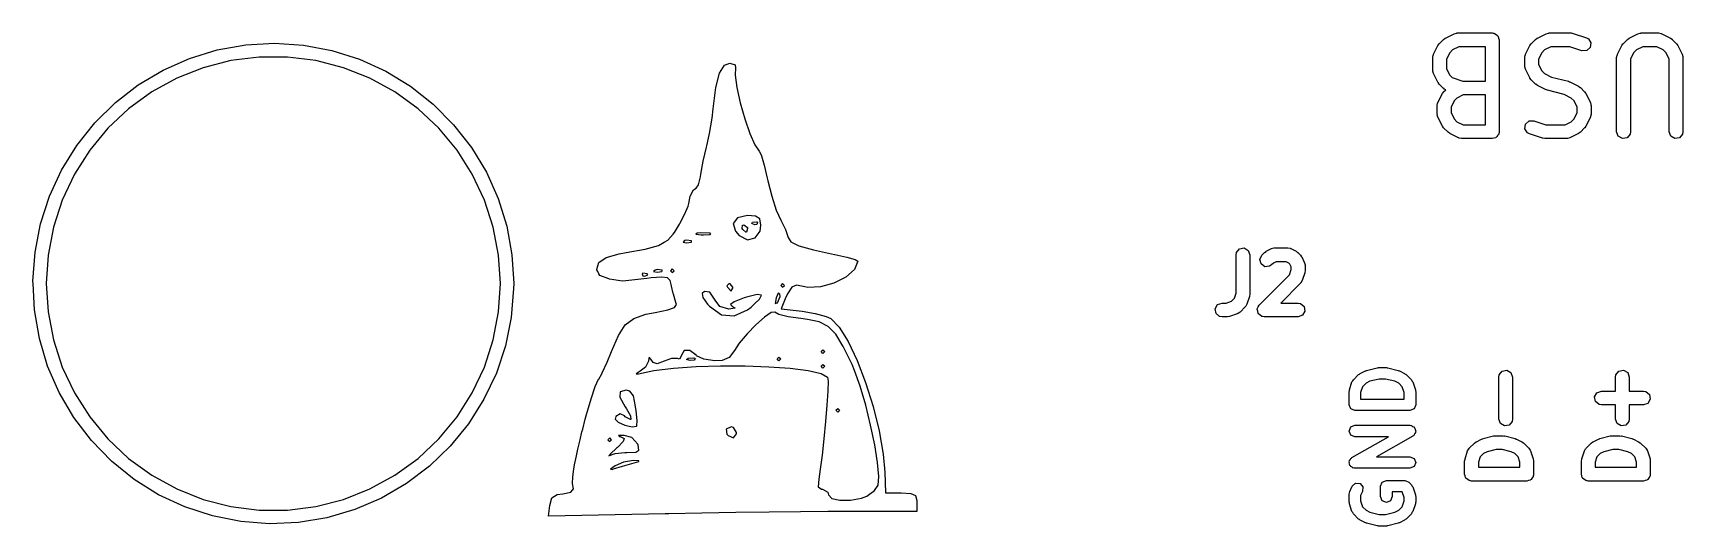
# Model space of a CAD drawing. Extents: x 83.3 to 116.7, y -116.6 to -83.3.
# Drawn here: x 83.39 to 101.34, y -88.64 to -83.27 of the extents above; entities that cross this region are included whole.
import ezdxf

# ---------------------------------------------------------------- set-up
doc = ezdxf.new("R2010")
doc.units = 0
doc.layers.add('BLACK', color=7, linetype='CONTINUOUS')

msp = doc.modelspace()

# ---------------------------------------------------------------- linework, layer by layer
at = {"layer": 'BLACK', "linetype": 'CONTINUOUS'}
for p, q in [((98.7522, -83.3282), (98.8474, -83.2805)), ((98.8474, -83.2805), (98.8724, -83.2731)), ((98.8724, -83.2731), (98.8767, -83.2742)), ((98.8767, -83.2742), (98.881, -83.2726)), ((98.881, -83.2726), (99.2619, -83.2726)), ((99.2619, -83.2726), (99.2716, -83.2743)), ((99.2716, -83.2743), (99.2749, -83.2738)), ((99.2749, -83.2738), (99.2778, -83.2754)), ((99.2778, -83.2754), (99.2876, -83.2771)), ((99.2876, -83.2771), (99.3025, -83.2897)), ((99.3025, -83.2897), (99.3194, -83.2994)), ((99.7522, -83.3282), (99.8474, -83.2805)), ((99.8474, -83.2805), (99.8724, -83.2731)), ((99.8724, -83.2731), (99.8767, -83.2742)), ((99.8767, -83.2742), (99.881, -83.2726)), ((99.881, -83.2726), (100.119, -83.2726)), ((100.119, -83.2726), (100.141, -83.2765)), ((100.141, -83.2765), (100.143, -83.2765)), ((100.143, -83.2765), (100.286, -83.3241)), ((100.752, -83.3282), (100.847, -83.2805)), ((100.847, -83.2805), (100.872, -83.2731)), ((100.872, -83.2731), (100.877, -83.2742)), ((100.877, -83.2742), (100.881, -83.2726)), ((100.881, -83.2726), (101.071, -83.2726)), ((101.071, -83.2726), (101.097, -83.2771)), ((101.097, -83.2771), (101.101, -83.28)), ((101.101, -83.28), (101.105, -83.2805)), ((101.105, -83.2805), (101.2, -83.3282)), ((85.0885, -83.549), (85.3895, -83.4573)), ((85.3895, -83.4573), (85.6994, -83.4023)), ((85.6994, -83.4023), (86.0137, -83.385)), ((86.0137, -83.385), (86.3277, -83.4056)), ((86.3277, -83.4056), (86.6371, -83.4638)), ((86.6371, -83.4638), (86.9371, -83.5587)), ((98.6234, -83.5046), (98.671, -83.4093)), ((98.671, -83.4093), (98.6844, -83.3913)), ((98.6844, -83.3913), (98.6851, -83.3898)), ((98.6851, -83.3898), (98.7327, -83.3422)), ((98.7327, -83.3422), (98.751, -83.3293)), ((98.751, -83.3293), (98.7522, -83.3282)), ((98.8301, -83.4569), (98.7997, -83.4873)), ((98.8987, -83.4226), (98.8301, -83.4569)), ((99.1869, -83.4226), (98.8987, -83.4226)), ((99.1869, -83.7964), (99.1869, -83.4226)), ((99.3194, -83.2994), (99.3217, -83.3058)), ((99.3217, -83.3058), (99.3269, -83.3101)), ((99.3269, -83.3101), (99.3302, -83.3293)), ((99.3302, -83.3293), (99.3369, -83.3476)), ((99.3369, -83.3476), (99.3369, -84.3476)), ((99.6234, -83.5046), (99.671, -83.4093)), ((99.671, -83.4093), (99.6844, -83.3913)), ((99.6844, -83.3913), (99.6851, -83.3898)), ((99.6851, -83.3898), (99.7327, -83.3422)), ((99.7327, -83.3422), (99.751, -83.3293)), ((99.751, -83.3293), (99.7522, -83.3282)), ((99.8301, -83.4569), (99.7997, -83.4873)), ((99.8987, -83.4226), (99.8301, -83.4569)), ((100.107, -83.4226), (99.8987, -83.4226)), ((100.238, -83.4664), (100.107, -83.4226)), ((100.289, -83.465), (100.238, -83.4664)), ((100.286, -83.3241), (100.309, -83.3365)), ((100.328, -83.4309), (100.289, -83.465)), ((100.309, -83.3365), (100.335, -83.3802)), ((100.335, -83.3802), (100.328, -83.4309)), ((100.623, -83.5046), (100.671, -83.4093)), ((100.671, -83.4093), (100.684, -83.3913)), ((100.684, -83.3913), (100.685, -83.3898)), ((100.685, -83.3898), (100.733, -83.3422)), ((100.733, -83.3422), (100.751, -83.3293)), ((100.751, -83.3293), (100.752, -83.3282)), ((100.83, -83.4569), (100.8, -83.4873)), ((100.899, -83.4226), (100.83, -83.4569)), ((101.054, -83.4226), (100.899, -83.4226)), ((101.122, -83.4569), (101.054, -83.4226)), ((101.153, -83.4873), (101.122, -83.4569)), ((101.2, -83.3282), (101.218, -83.3415)), ((101.218, -83.3415), (101.22, -83.3422)), ((101.22, -83.3422), (101.267, -83.3898)), ((101.267, -83.3898), (101.28, -83.4082)), ((101.28, -83.4082), (101.281, -83.4093)), ((101.281, -83.4093), (101.329, -83.5046)), ((84.8006, -83.6763), (85.0885, -83.549)), ((85.2368, -83.651), (84.9484, -83.7652)), ((85.5372, -83.5739), (85.2368, -83.651)), ((85.8449, -83.535), (85.5372, -83.5739)), ((86.1551, -83.535), (85.8449, -83.535)), ((86.4628, -83.5739), (86.1551, -83.535)), ((86.7632, -83.651), (86.4628, -83.5739)), ((87.0516, -83.7652), (86.7632, -83.651)), ((86.9371, -83.5587), (87.2236, -83.689)), ((90.8536, -83.7102), (90.9085, -83.6227)), ((90.9085, -83.6227), (90.9674, -83.6)), ((90.9674, -83.6), (91.0264, -83.6193)), ((91.0291, -83.6506), (91.0242, -83.7332)), ((91.0264, -83.6193), (91.0291, -83.6506)), ((98.6155, -83.5381), (98.62, -83.5124)), ((98.6155, -83.681), (98.6155, -83.5381)), ((98.62, -83.5124), (98.6229, -83.509)), ((98.6229, -83.509), (98.6234, -83.5046)), ((98.7997, -83.4873), (98.7655, -83.5558)), ((98.7655, -83.5558), (98.7655, -83.6632)), ((99.6155, -83.5381), (99.62, -83.5124)), ((99.6155, -83.6333), (99.6155, -83.5381)), ((99.617, -83.6375), (99.6155, -83.6333)), ((99.616, -83.6419), (99.617, -83.6375)), ((99.6234, -83.6669), (99.616, -83.6419)), ((99.62, -83.5124), (99.6229, -83.509)), ((99.6229, -83.509), (99.6234, -83.5046)), ((99.7997, -83.4873), (99.7655, -83.5558)), ((99.7655, -83.5558), (99.7655, -83.6156)), ((99.7655, -83.6156), (99.7997, -83.6841)), ((100.615, -83.5381), (100.62, -83.5124)), ((100.615, -84.3476), (100.615, -83.5381)), ((100.62, -83.5124), (100.623, -83.509)), ((100.623, -83.509), (100.623, -83.5046)), ((100.8, -83.4873), (100.765, -83.5558)), ((100.765, -83.5558), (100.765, -84.3476)), ((101.187, -83.5558), (101.153, -83.4873)), ((101.187, -84.3476), (101.187, -83.5558)), ((101.329, -83.5046), (101.336, -83.5295)), ((101.336, -83.5295), (101.335, -83.5339)), ((101.335, -83.5339), (101.337, -83.5381)), ((101.337, -83.5381), (101.337, -84.3476)), ((84.5302, -83.8372), (84.8006, -83.6763)), ((84.9484, -83.7652), (84.6766, -83.9146)), ((87.3234, -83.9146), (87.0516, -83.7652)), ((87.2236, -83.689), (87.4924, -83.8527)), ((90.8125, -83.8678), (90.8536, -83.7102)), ((91.0242, -83.7332), (91.0434, -83.8677)), ((98.617, -83.6852), (98.6155, -83.681)), ((98.616, -83.6895), (98.617, -83.6852)), ((98.6234, -83.7145), (98.616, -83.6895)), ((98.671, -83.8097), (98.6234, -83.7145)), ((98.6722, -83.8109), (98.671, -83.8097)), ((98.6851, -83.8292), (98.6722, -83.8109)), ((98.7327, -83.8768), (98.6851, -83.8292)), ((98.7655, -83.6632), (98.7997, -83.7318)), ((98.7997, -83.7318), (98.8262, -83.7583)), ((98.8262, -83.7583), (98.9407, -83.7964)), ((98.9407, -83.7964), (99.1869, -83.7964)), ((99.671, -83.7621), (99.6234, -83.6669)), ((99.6722, -83.7632), (99.671, -83.7621)), ((99.6851, -83.7816), (99.6722, -83.7632)), ((99.7327, -83.8292), (99.6851, -83.7816)), ((99.7342, -83.8299), (99.7327, -83.8292)), ((99.7522, -83.8433), (99.7342, -83.8299)), ((99.7997, -83.6841), (99.8301, -83.7146)), ((99.8301, -83.7146), (99.9071, -83.753)), ((99.9071, -83.753), (100.09, -83.7987)), ((100.09, -83.7987), (100.101, -83.8039)), ((100.101, -83.8039), (100.105, -83.8043)), ((100.105, -83.8043), (100.2, -83.852)), ((84.281, -84.0294), (84.5302, -83.8372)), ((84.6766, -83.9146), (84.4256, -84.0969)), ((87.5744, -84.0969), (87.3234, -83.9146)), ((87.4924, -83.8527), (87.7396, -84.0475)), ((90.7836, -84.1), (90.8125, -83.8678)), ((91.0434, -83.8677), (91.0805, -84.0322)), ((98.671, -84.0284), (98.7186, -83.9331)), ((98.7186, -83.9331), (98.732, -83.9151)), ((98.732, -83.9151), (98.7327, -83.9136)), ((98.7367, -83.8787), (98.7327, -83.8768)), ((98.7327, -83.9136), (98.7551, -83.8912)), ((98.7391, -83.8826), (98.7367, -83.8787)), ((98.7551, -83.8912), (98.7391, -83.8826)), ((98.8474, -84.0111), (98.8131, -84.0796)), ((98.8778, -83.9807), (98.8474, -84.0111)), ((98.9463, -83.9464), (98.8778, -83.9807)), ((99.1869, -83.9464), (98.9463, -83.9464)), ((99.1869, -84.2726), (99.1869, -83.9464)), ((99.8474, -83.8909), (99.7522, -83.8433)), ((99.8509, -83.8913), (99.8474, -83.8909)), ((99.8628, -83.8966), (99.8509, -83.8913)), ((100.045, -83.9422), (99.8628, -83.8966)), ((100.122, -83.9807), (100.045, -83.9422)), ((100.153, -84.0111), (100.122, -83.9807)), ((100.187, -84.0796), (100.153, -84.0111)), ((100.2, -83.852), (100.218, -83.8653)), ((100.218, -83.8653), (100.22, -83.866)), ((100.22, -83.866), (100.267, -83.9136)), ((100.267, -83.9136), (100.28, -83.932)), ((100.28, -83.932), (100.281, -83.9331)), ((100.281, -83.9331), (100.329, -84.0284)), ((84.0567, -84.2502), (84.281, -84.0294)), ((84.4256, -84.0969), (84.1995, -84.3093)), ((87.8005, -84.3093), (87.5744, -84.0969)), ((87.7396, -84.0475), (87.9615, -84.2707)), ((90.7726, -84.201), (90.7836, -84.1)), ((91.0805, -84.0322), (91.1294, -84.2054)), ((98.6631, -84.0619), (98.6676, -84.0363)), ((98.6631, -84.1571), (98.6631, -84.0619)), ((98.6646, -84.1614), (98.6631, -84.1571)), ((98.6636, -84.1657), (98.6646, -84.1614)), ((98.671, -84.1907), (98.6636, -84.1657)), ((98.6676, -84.0363), (98.6705, -84.0328)), ((98.6705, -84.0328), (98.671, -84.0284)), ((98.7186, -84.2859), (98.671, -84.1907)), ((98.8131, -84.0796), (98.8131, -84.1394)), ((98.8131, -84.1394), (98.8474, -84.208)), ((100.153, -84.208), (100.187, -84.1394)), ((100.187, -84.1394), (100.187, -84.0796)), ((100.329, -84.1907), (100.281, -84.2859)), ((100.329, -84.0284), (100.336, -84.0533)), ((100.332, -84.1828), (100.329, -84.1862)), ((100.329, -84.1862), (100.329, -84.1907)), ((100.337, -84.1571), (100.332, -84.1828)), ((100.336, -84.0533), (100.335, -84.0577)), ((100.335, -84.0577), (100.337, -84.0619)), ((100.337, -84.0619), (100.337, -84.1571)), ((83.8605, -84.4964), (84.0567, -84.2502)), ((84.1995, -84.3093), (84.0018, -84.5482)), ((87.9982, -84.5482), (87.8005, -84.3093)), ((87.9615, -84.2707), (88.1551, -84.5188)), ((90.7173, -84.5), (90.7467, -84.3673)), ((90.7467, -84.3673), (90.7726, -84.201)), ((91.1294, -84.2054), (91.184, -84.3655)), ((91.184, -84.3655), (91.2381, -84.4909)), ((98.7198, -84.287), (98.7186, -84.2859)), ((98.7327, -84.3054), (98.7198, -84.287)), ((98.7803, -84.353), (98.7327, -84.3054)), ((98.7818, -84.3537), (98.7803, -84.353)), ((98.7998, -84.3671), (98.7818, -84.3537)), ((98.895, -84.4147), (98.7998, -84.3671)), ((98.8474, -84.208), (98.8778, -84.2384)), ((98.8778, -84.2384), (98.9463, -84.2726)), ((98.9463, -84.2726), (99.1869, -84.2726)), ((99.3324, -84.3733), (99.3199, -84.3882)), ((99.3341, -84.3635), (99.3324, -84.3733)), ((99.3358, -84.3606), (99.3341, -84.3635)), ((99.3369, -84.3476), (99.3352, -84.3574)), ((99.3352, -84.3574), (99.3358, -84.3606)), ((99.617, -84.315), (99.6245, -84.2643)), ((99.6439, -84.3587), (99.617, -84.315)), ((99.6245, -84.2643), (99.6629, -84.2302)), ((99.6668, -84.3712), (99.6439, -84.3587)), ((99.6629, -84.2302), (99.7142, -84.2288)), ((99.8096, -84.4188), (99.6668, -84.3712)), ((99.7142, -84.2288), (99.8455, -84.2726)), ((99.8455, -84.2726), (100.054, -84.2726)), ((100.054, -84.2726), (100.122, -84.2384)), ((100.2, -84.3671), (100.105, -84.4147)), ((100.122, -84.2384), (100.153, -84.208)), ((100.201, -84.3659), (100.2, -84.3671)), ((100.22, -84.353), (100.201, -84.3659)), ((100.267, -84.3054), (100.22, -84.353)), ((100.268, -84.3039), (100.267, -84.3054)), ((100.281, -84.2859), (100.268, -84.3039)), ((100.633, -84.3958), (100.615, -84.3476)), ((100.761, -84.3733), (100.728, -84.4126)), ((100.765, -84.3476), (100.761, -84.3733)), ((101.204, -84.3958), (101.187, -84.3476)), ((101.332, -84.3733), (101.299, -84.4126)), ((101.337, -84.3476), (101.332, -84.3733)), ((83.6954, -84.7643), (83.8605, -84.4964)), ((84.0018, -84.5482), (83.8356, -84.8101)), ((88.1644, -84.8101), (87.9982, -84.5482)), ((88.1551, -84.5188), (88.3174, -84.7885)), ((90.6773, -84.6666), (90.7131, -84.5154)), ((90.7131, -84.5154), (90.7173, -84.5)), ((91.2381, -84.4909), (91.2857, -84.5601)), ((98.8995, -84.4152), (98.895, -84.4147)), ((98.9029, -84.4181), (98.8995, -84.4152)), ((98.9286, -84.4226), (98.9029, -84.4181)), ((99.2619, -84.4226), (98.9286, -84.4226)), ((99.2802, -84.416), (99.2619, -84.4226)), ((99.2994, -84.4126), (99.2802, -84.416)), ((99.3038, -84.4074), (99.2994, -84.4126)), ((99.3101, -84.4051), (99.3038, -84.4074)), ((99.3199, -84.3882), (99.3101, -84.4051)), ((99.8113, -84.4187), (99.8096, -84.4188)), ((99.8333, -84.4226), (99.8113, -84.4187)), ((100.071, -84.4226), (99.8333, -84.4226)), ((100.076, -84.4211), (100.071, -84.4226)), ((100.08, -84.4221), (100.076, -84.4211)), ((100.105, -84.4147), (100.08, -84.4221)), ((100.677, -84.4215), (100.633, -84.3958)), ((100.728, -84.4126), (100.677, -84.4215)), ((101.249, -84.4215), (101.204, -84.3958)), ((101.299, -84.4126), (101.249, -84.4215)), ((90.6517, -84.81), (90.6773, -84.6666)), ((91.2857, -84.5601), (91.2877, -84.5616)), ((91.2877, -84.5616), (91.3097, -84.6086)), ((91.3097, -84.6086), (91.3407, -84.7132)), ((91.3407, -84.7132), (91.3745, -84.8544)), ((83.5636, -85.0501), (83.6954, -84.7643)), ((83.8356, -84.8101), (83.7036, -85.0908)), ((88.2964, -85.0908), (88.1644, -84.8101)), ((88.3174, -84.7885), (88.4462, -85.0757)), ((90.6245, -84.9247), (90.6475, -84.8372)), ((90.6475, -84.8372), (90.6517, -84.81)), ((91.3745, -84.8544), (91.3801, -84.8806)), ((91.3801, -84.8806), (91.422, -85.0471)), ((83.4672, -85.3497), (83.5636, -85.0501)), ((83.7036, -85.0908), (83.6077, -85.3858)), ((88.3923, -85.3858), (88.2964, -85.0908)), ((88.4462, -85.0757), (88.5395, -85.3762)), ((90.5208, -85.1302), (90.5362, -85.0496)), ((90.5362, -85.0496), (90.5702, -84.981)), ((90.5702, -84.981), (90.5985, -84.96)), ((90.5985, -84.96), (90.6245, -84.9247)), ((91.422, -85.0471), (91.4722, -85.2009)), ((90.4237, -85.3452), (90.4756, -85.2413)), ((90.4756, -85.2413), (90.5125, -85.1578)), ((90.5125, -85.1578), (90.5208, -85.1302)), ((91.1605, -85.26), (91.049, -85.2836)), ((91.2443, -85.265), (91.1605, -85.26)), ((91.2913, -85.2943), (91.2443, -85.265)), ((91.4722, -85.2009), (91.5202, -85.3093)), ((83.4074, -85.6587), (83.4672, -85.3497)), ((83.6077, -85.3858), (83.5496, -85.6904)), ((88.4504, -85.6904), (88.3923, -85.3858)), ((88.5395, -85.3762), (88.5961, -85.6858)), ((90.3484, -85.464), (90.3659, -85.4447)), ((90.3659, -85.4447), (90.4193, -85.3541)), ((90.4193, -85.3541), (90.4237, -85.3452)), ((90.6486, -85.4462), (90.61, -85.4524)), ((90.75, -85.4524), (90.6486, -85.4462)), ((91.049, -85.2836), (91.0024, -85.3452)), ((91.0024, -85.3452), (91.0269, -85.4308)), ((91.0269, -85.4308), (91.0664, -85.4773)), ((91.1, -85.4), (91.1032, -85.3631)), ((91.1082, -85.412), (91.1, -85.4)), ((91.1032, -85.3631), (91.1176, -85.36)), ((91.1424, -85.44), (91.1082, -85.412)), ((91.1176, -85.36), (91.1584, -85.389)), ((91.1464, -85.439), (91.1424, -85.44)), ((91.16, -85.4), (91.1464, -85.439)), ((91.1584, -85.389), (91.16, -85.4)), ((91.2071, -85.3454), (91.2133, -85.3333)), ((91.24, -85.36), (91.2071, -85.3454)), ((91.2133, -85.3333), (91.2608, -85.3285)), ((91.2612, -85.3571), (91.24, -85.36)), ((91.2431, -85.504), (91.2966, -85.4283)), ((91.2608, -85.3285), (91.2667, -85.3333)), ((91.2667, -85.3333), (91.2612, -85.3571)), ((91.304, -85.3663), (91.2913, -85.2943)), ((91.2966, -85.4283), (91.304, -85.3663)), ((91.5202, -85.3093), (91.5213, -85.3112)), ((91.5213, -85.3112), (91.5727, -85.4117)), ((91.5727, -85.4117), (91.5991, -85.4893)), ((89.84, -85.6637), (90.0462, -85.6273)), ((90.0462, -85.6273), (90.1905, -85.5851)), ((90.1905, -85.5851), (90.2509, -85.5504)), ((90.2509, -85.5504), (90.2911, -85.5274)), ((90.2911, -85.5274), (90.3484, -85.464)), ((90.4725, -85.5327), (90.4573, -85.5504)), ((90.4573, -85.5504), (90.4967, -85.5568)), ((90.4956, -85.5263), (90.4725, -85.5327)), ((90.5492, -85.5358), (90.4956, -85.5263)), ((90.4967, -85.5568), (90.5485, -85.5495)), ((90.5485, -85.5495), (90.5492, -85.5358)), ((90.61, -85.4524), (90.5975, -85.464)), ((90.5975, -85.464), (90.6529, -85.4703)), ((90.6529, -85.4703), (90.68, -85.4707)), ((90.68, -85.4707), (90.7528, -85.4665)), ((90.7613, -85.4562), (90.75, -85.4524)), ((90.7528, -85.4665), (90.7613, -85.4562)), ((91.0664, -85.4773), (91.1583, -85.5241)), ((91.1583, -85.5241), (91.2431, -85.504)), ((91.5991, -85.4893), (91.6, -85.4992)), ((91.6, -85.4992), (91.6285, -85.5442)), ((91.6285, -85.5442), (91.7181, -85.5883)), ((91.7181, -85.5883), (91.8751, -85.6335)), ((96.4796, -85.6612), (96.5126, -85.6219)), ((96.5126, -85.6219), (96.5631, -85.613)), ((96.5631, -85.613), (96.6075, -85.6387)), ((96.8022, -85.6484), (96.8594, -85.6198)), ((96.8594, -85.6198), (96.8843, -85.6124)), ((96.8843, -85.6124), (96.8887, -85.6134)), ((96.8887, -85.6134), (96.8929, -85.6119)), ((96.8929, -85.6119), (97.0358, -85.6119)), ((97.0358, -85.6119), (97.0614, -85.6164)), ((97.0614, -85.6164), (97.0649, -85.6193)), ((97.0649, -85.6193), (97.0693, -85.6198)), ((97.0693, -85.6198), (97.1265, -85.6484)), ((83.3851, -85.9726), (83.4074, -85.6587)), ((83.5496, -85.6904), (83.5301, -86)), ((88.4699, -86), (88.4504, -85.6904)), ((88.5961, -85.6858), (88.615, -86)), ((89.52, -85.8424), (89.5431, -85.7694)), ((89.5431, -85.7694), (89.6198, -85.7164)), ((89.6198, -85.7164), (89.7608, -85.6772)), ((89.7608, -85.6772), (89.84, -85.6637)), ((91.8751, -85.6335), (92.1056, -85.6822)), ((92.1056, -85.6822), (92.11, -85.6831)), ((92.11, -85.6831), (92.2388, -85.7112)), ((92.2388, -85.7112), (92.329, -85.738)), ((92.36, -85.7563), (92.3237, -85.8453)), ((92.329, -85.738), (92.36, -85.7563)), ((96.4751, -85.6869), (96.4796, -85.6612)), ((96.4751, -86.1033), (96.4751, -85.6869)), ((96.6075, -85.6387), (96.6251, -85.6869)), ((96.6251, -85.6869), (96.6251, -86.1155)), ((96.7325, -85.7375), (96.7542, -85.691)), ((96.7458, -85.7871), (96.7325, -85.7375)), ((96.7878, -85.8165), (96.7458, -85.7871)), ((96.7542, -85.691), (96.7827, -85.6624)), ((96.7827, -85.6624), (96.8011, -85.6496)), ((96.8011, -85.6496), (96.8022, -85.6484)), ((96.8602, -85.7971), (96.8389, -85.812)), ((96.8802, -85.7771), (96.8602, -85.7971)), ((96.9106, -85.7619), (96.8802, -85.7771)), ((97.0181, -85.7619), (96.9106, -85.7619)), ((97.0485, -85.7771), (97.0181, -85.7619)), ((97.0599, -85.7885), (97.0485, -85.7771)), ((97.0751, -85.8189), (97.0599, -85.7885)), ((97.1265, -85.6484), (97.1445, -85.6617)), ((97.1445, -85.6617), (97.146, -85.6624)), ((97.146, -85.6624), (97.1745, -85.691)), ((97.1745, -85.691), (97.1874, -85.7094)), ((97.1874, -85.7094), (97.1886, -85.7105)), ((97.1886, -85.7105), (97.2171, -85.7676)), ((97.2171, -85.7676), (97.2246, -85.7926)), ((97.2246, -85.7926), (97.2235, -85.797)), ((97.2235, -85.797), (97.2251, -85.8012)), ((97.2251, -85.8012), (97.2251, -85.8583)), ((83.3865, -86), (83.3851, -85.9726)), ((89.5202, -85.8503), (89.52, -85.8424)), ((89.5308, -85.8704), (89.5202, -85.8503)), ((89.5428, -85.8933), (89.5308, -85.8704)), ((89.5528, -85.9124), (89.5428, -85.8933)), ((89.65, -85.9494), (89.5528, -85.9124)), ((89.6586, -85.9513), (89.65, -85.9494)), ((89.7509, -85.9683), (89.6586, -85.9513)), ((89.8, -85.9733), (89.7509, -85.9683)), ((89.8365, -85.9688), (89.8, -85.9733)), ((89.933, -85.9579), (89.8365, -85.9688)), ((90.0647, -85.9435), (89.933, -85.9579)), ((90.0192, -85.8885), (90.0133, -85.8933)), ((90.0133, -85.8933), (90.0188, -85.9171)), ((90.0188, -85.9171), (90.04, -85.92)), ((90.0667, -85.8933), (90.0192, -85.8885)), ((90.04, -85.92), (90.0729, -85.9054)), ((90.1094, -85.9387), (90.0647, -85.9435)), ((90.0729, -85.9054), (90.0667, -85.8933)), ((90.2253, -85.9294), (90.1094, -85.9387)), ((90.1525, -85.8527), (90.1373, -85.8704)), ((90.1373, -85.8704), (90.1767, -85.8768)), ((90.1756, -85.8463), (90.1525, -85.8527)), ((90.2292, -85.8558), (90.1756, -85.8463)), ((90.1767, -85.8768), (90.2285, -85.8695)), ((90.2875, -85.9369), (90.2253, -85.9294)), ((90.2285, -85.8695), (90.229, -85.86)), ((90.229, -85.86), (90.2292, -85.8558)), ((90.3163, -85.9679), (90.2875, -85.9369)), ((90.3309, -86.0245), (90.3163, -85.9679)), ((90.34, -85.84), (90.32, -85.86)), ((90.32, -85.86), (90.34, -85.88)), ((90.36, -85.86), (90.34, -85.84)), ((90.34, -85.88), (90.36, -85.86)), ((92.2294, -85.9288), (92.0989, -85.9963)), ((92.3237, -85.8453), (92.2294, -85.9288)), ((96.7256, -86.2339), (97.0559, -85.9035)), ((96.8389, -85.812), (96.7878, -85.8165)), ((97.0559, -85.9035), (97.0751, -85.8462)), ((97.0751, -85.8462), (97.0751, -85.8189)), ((97.1926, -85.9678), (97.1802, -85.9907)), ((97.2212, -85.882), (97.1926, -85.9678)), ((97.2251, -85.8583), (97.2212, -85.8804)), ((97.2212, -85.8804), (97.2212, -85.882)), ((83.4008, -86.287), (83.3865, -86)), ((83.5301, -86), (83.5496, -86.3096)), ((88.4504, -86.3096), (88.4699, -86)), ((88.6144, -86.0548), (88.5889, -86.3685)), ((88.615, -86), (88.6144, -86.0548)), ((90.3319, -86.0286), (90.3309, -86.0245)), ((90.3504, -86.1072), (90.3319, -86.0286)), ((90.3527, -86.117), (90.3504, -86.1072)), ((90.3797, -86.2053), (90.3527, -86.117)), ((90.6914, -86.0878), (90.6661, -86.1072)), ((90.6661, -86.1072), (90.6734, -86.1501)), ((90.6734, -86.1501), (90.7251, -86.2233)), ((90.7503, -86.0947), (90.6914, -86.0878)), ((90.8073, -86.18), (90.7503, -86.0947)), ((90.9576, -86), (90.9337, -86.0245)), ((90.9337, -86.0245), (90.94, -86.04)), ((90.94, -86.04), (90.9759, -86.0782)), ((90.9692, -86.0015), (90.9576, -86)), ((90.984, -86.02), (90.9692, -86.0015)), ((90.9759, -86.0782), (90.9824, -86.08)), ((90.9824, -86.08), (90.9995, -86.0491)), ((91, -86.04), (90.984, -86.02)), ((90.9995, -86.0491), (91, -86.04)), ((91.1237, -86.1569), (91.0122, -86.1983)), ((91.1478, -86.1493), (91.1237, -86.1569)), ((91.2649, -86.1197), (91.1478, -86.1493)), ((91.3114, -86.1266), (91.2649, -86.1197)), ((91.2883, -86.1716), (91.3114, -86.1266)), ((91.4692, -86.1568), (91.4602, -86.2185)), ((91.4909, -86.1052), (91.4692, -86.1568)), ((91.4867, -86.2093), (91.5149, -86.1401)), ((91.5115, -86.1145), (91.4909, -86.1052)), ((91.5149, -86.1401), (91.5115, -86.1145)), ((91.54, -86), (91.52, -86.02)), ((91.52, -86.02), (91.54, -86.04)), ((91.5696, -86.1674), (91.5241, -86.2748)), ((91.56, -86.02), (91.54, -86)), ((91.54, -86.04), (91.56, -86.02)), ((91.5943, -86.1112), (91.5696, -86.1674)), ((91.6394, -86.0379), (91.5943, -86.1112)), ((91.6935, -86.0175), (91.6394, -86.0379)), ((91.781, -86.0345), (91.6935, -86.0175)), ((91.8165, -86.0418), (91.781, -86.0345)), ((91.954, -86.0375), (91.8165, -86.0418)), ((92.0989, -85.9963), (91.954, -86.0375)), ((96.4238, -86.1928), (96.4559, -86.1607)), ((96.4559, -86.1607), (96.4751, -86.1033)), ((96.6212, -86.1392), (96.5926, -86.2249)), ((96.6251, -86.1155), (96.6212, -86.1376)), ((96.6212, -86.1376), (96.6212, -86.1392)), ((97.1745, -85.9971), (96.9597, -86.2119)), ((97.1764, -85.993), (97.1745, -85.9971)), ((97.1802, -85.9907), (97.1764, -85.993)), ((83.4541, -86.5971), (83.4008, -86.287)), ((83.5496, -86.3096), (83.6077, -86.6142)), ((88.3923, -86.6142), (88.4504, -86.3096)), ((89.9219, -86.3793), (90.0527, -86.3351)), ((90.0527, -86.3351), (90.1541, -86.3148)), ((90.1541, -86.3148), (90.2915, -86.2869)), ((90.2915, -86.2869), (90.3636, -86.2602)), ((90.3636, -86.2602), (90.3846, -86.2277)), ((90.3846, -86.2277), (90.3797, -86.2053)), ((90.7251, -86.2233), (90.7469, -86.2472)), ((90.7469, -86.2472), (90.8773, -86.3393)), ((90.8591, -86.2506), (90.8073, -86.18)), ((90.9564, -86.2772), (90.8591, -86.2506)), ((90.8773, -86.3393), (91.0155, -86.3519)), ((90.9784, -86.2763), (90.9564, -86.2772)), ((91.0122, -86.1983), (90.9741, -86.2284)), ((90.9741, -86.2284), (90.9937, -86.2472)), ((91.0233, -86.2673), (90.9784, -86.2763)), ((90.9937, -86.2472), (91.0233, -86.2673)), ((91.0155, -86.3519), (91.1606, -86.2848)), ((91.1606, -86.2848), (91.1969, -86.2564)), ((91.1969, -86.2564), (91.2378, -86.2185)), ((91.2378, -86.2185), (91.2883, -86.1716)), ((91.4175, -86.3166), (91.344, -86.3668)), ((91.4557, -86.3131), (91.4175, -86.3166)), ((91.4991, -86.3359), (91.4557, -86.3131)), ((91.4602, -86.2185), (91.4849, -86.2111)), ((91.4849, -86.2111), (91.4867, -86.2093)), ((91.6013, -86.3611), (91.4991, -86.3359)), ((91.5241, -86.2748), (91.7521, -86.3016)), ((91.7521, -86.3016), (91.8939, -86.3257)), ((91.8939, -86.3257), (92.0138, -86.3588)), ((96.2476, -86.2739), (96.2733, -86.2294)), ((96.2565, -86.3244), (96.2476, -86.2739)), ((96.2958, -86.3574), (96.2565, -86.3244)), ((96.2733, -86.2294), (96.3215, -86.2119)), ((96.3215, -86.2119), (96.3665, -86.2119)), ((96.3665, -86.2119), (96.4238, -86.1928)), ((96.4881, -86.3295), (96.4023, -86.358)), ((96.4916, -86.3267), (96.4881, -86.3295)), ((96.496, -86.3263), (96.4916, -86.3267)), ((96.5174, -86.3114), (96.496, -86.3263)), ((96.5745, -86.2542), (96.5174, -86.3114)), ((96.5764, -86.2502), (96.5745, -86.2542)), ((96.5802, -86.2478), (96.5764, -86.2502)), ((96.5926, -86.2249), (96.5802, -86.2478)), ((96.7039, -86.2804), (96.7054, -86.2773)), ((96.7098, -86.3022), (96.7039, -86.2804)), ((96.7048, -86.2739), (96.7161, -86.2543)), ((96.7054, -86.2773), (96.7048, -86.2739)), ((96.7137, -86.3244), (96.7098, -86.3022)), ((96.7163, -86.3266), (96.7137, -86.3244)), ((96.7161, -86.2543), (96.7256, -86.2339)), ((96.7172, -86.3299), (96.7163, -86.3266)), ((96.7357, -86.3429), (96.7172, -86.3299)), ((96.753, -86.3574), (96.7357, -86.3429)), ((96.9597, -86.2119), (97.1501, -86.2119)), ((97.1501, -86.2119), (97.1757, -86.2164)), ((97.1983, -86.3443), (97.1501, -86.3619)), ((97.1757, -86.2164), (97.215, -86.2494)), ((97.2239, -86.2999), (97.1983, -86.3443)), ((97.215, -86.2494), (97.2239, -86.2999)), ((88.5889, -86.3685), (88.5259, -86.6768)), ((89.7543, -86.5648), (89.8287, -86.4502)), ((89.8287, -86.4502), (89.9219, -86.3793)), ((91.251, -86.4487), (91.1543, -86.5476)), ((91.344, -86.3668), (91.251, -86.4487)), ((91.7375, -86.3812), (91.6013, -86.3611)), ((91.8121, -86.3903), (91.7375, -86.3812)), ((91.9389, -86.4179), (91.8121, -86.3903)), ((92.0361, -86.4675), (91.9389, -86.4179)), ((92.0138, -86.3588), (92.064, -86.3812)), ((92.1182, -86.5523), (92.0361, -86.4675)), ((92.064, -86.3812), (92.1564, -86.4737)), ((92.1564, -86.4737), (92.254, -86.6306)), ((96.3215, -86.3619), (96.2958, -86.3574)), ((96.3786, -86.3619), (96.3215, -86.3619)), ((96.3802, -86.3613), (96.3786, -86.3619)), ((96.4023, -86.358), (96.3802, -86.3613)), ((96.7576, -86.3582), (96.753, -86.3574)), ((96.7592, -86.3593), (96.7576, -86.3582)), ((96.7625, -86.3591), (96.7592, -86.3593)), ((96.7786, -86.3619), (96.7625, -86.3591)), ((97.1501, -86.3619), (96.7786, -86.3619)), ((83.5443, -86.8987), (83.4541, -86.5971)), ((83.6077, -86.6142), (83.7036, -86.9092)), ((88.2964, -86.9092), (88.3923, -86.6142)), ((88.5259, -86.6768), (88.4263, -86.9754)), ((89.6795, -86.74), (89.7543, -86.5648)), ((91.0696, -86.6484), (91.0158, -86.73)), ((91.1543, -86.5476), (91.0696, -86.6484)), ((92.1999, -86.6854), (92.1182, -86.5523)), ((92.2961, -86.88), (92.1999, -86.6854)), ((92.254, -86.6306), (92.3514, -86.8368)), ((89.5792, -86.9722), (89.6322, -86.8563)), ((89.6322, -86.8563), (89.6795, -86.74)), ((90.0806, -86.8439), (90.048, -86.9097)), ((90.0807, -86.8393), (90.0806, -86.8439)), ((90.0882, -86.802), (90.0807, -86.8393)), ((90.118, -86.8382), (90.0882, -86.802)), ((90.1333, -86.8589), (90.118, -86.8382)), ((90.1767, -86.8753), (90.1333, -86.8589)), ((90.2536, -86.8434), (90.1767, -86.8753)), ((90.332, -86.8148), (90.2536, -86.8434)), ((90.3962, -86.8176), (90.332, -86.8148)), ((90.4192, -86.8229), (90.3962, -86.8176)), ((90.44, -86.7824), (90.4192, -86.8229)), ((90.4682, -86.7284), (90.44, -86.7796)), ((90.44, -86.7796), (90.44, -86.7824)), ((90.5304, -86.7284), (90.4682, -86.7284)), ((90.494, -86.8271), (90.5125, -86.8127)), ((90.5367, -86.8368), (90.494, -86.8271)), ((90.5125, -86.8127), (90.575, -86.8079)), ((90.6, -86.78), (90.5304, -86.7284)), ((90.5772, -86.834), (90.5367, -86.8368)), ((90.575, -86.8079), (90.5892, -86.8158)), ((90.5892, -86.8158), (90.5772, -86.834)), ((90.6049, -86.7853), (90.6, -86.78)), ((90.6853, -86.8245), (90.6049, -86.7853)), ((90.8039, -86.84), (90.6853, -86.8245)), ((90.8817, -86.8359), (90.8039, -86.84)), ((90.9606, -86.8053), (90.8817, -86.8359)), ((91.0158, -86.73), (90.9606, -86.8053)), ((91.48, -86.82), (91.5, -86.8)), ((91.5, -86.84), (91.48, -86.82)), ((91.5, -86.8), (91.52, -86.82)), ((91.52, -86.82), (91.5, -86.84)), ((91.96, -86.74), (91.98, -86.72)), ((91.98, -86.76), (91.96, -86.74)), ((91.96, -86.9), (91.98, -86.88)), ((91.98, -86.72), (92, -86.74)), ((92, -86.74), (91.98, -86.76)), ((91.98, -86.88), (92, -86.9)), ((92.3246, -86.9461), (92.2961, -86.88)), ((92.3514, -86.8368), (92.4435, -87.0776)), ((83.67, -87.1872), (83.5443, -86.8987)), ((83.7036, -86.9092), (83.8356, -87.1899)), ((88.1644, -87.1899), (88.2964, -86.9092)), ((88.4263, -86.9754), (88.2915, -87.2598)), ((89.503, -87.1196), (89.5391, -87.0426)), ((89.5391, -87.0426), (89.541, -87.04)), ((89.541, -87.04), (89.5734, -86.9826)), ((89.5734, -86.9826), (89.5792, -86.9722)), ((89.99, -86.9551), (89.9474, -86.9826)), ((89.9474, -86.9826), (89.9717, -86.9819)), ((89.9717, -86.9819), (90.1401, -86.9462)), ((90.048, -86.9097), (89.99, -86.9551)), ((90.1401, -86.9462), (90.3545, -86.92)), ((90.3545, -86.92), (90.6008, -86.903)), ((90.6008, -86.903), (90.8649, -86.8949)), ((90.8649, -86.8949), (91.1328, -86.8956)), ((91.1328, -86.8956), (91.3903, -86.9048)), ((91.3903, -86.9048), (91.6232, -86.9222)), ((91.6232, -86.9222), (91.8177, -86.9476)), ((91.8177, -86.9476), (91.9594, -86.9807)), ((91.9594, -86.9807), (92.031, -87.0177)), ((91.98, -86.92), (91.96, -86.9)), ((92, -86.9), (91.98, -86.92)), ((92.031, -87.0177), (92.0355, -87.0634)), ((92.0355, -87.0634), (92.0322, -87.1711)), ((92.3855, -87.1187), (92.3246, -86.9461)), ((97.7357, -87.0713), (97.7452, -87.0603)), ((97.7452, -87.0603), (97.7508, -87.0469)), ((97.7508, -87.0469), (97.8079, -86.9897)), ((97.8079, -86.9897), (97.8175, -86.9858)), ((97.8175, -86.9858), (97.8242, -86.978)), ((97.8242, -86.978), (97.8813, -86.9495)), ((97.8813, -86.9495), (97.8884, -86.949)), ((97.8884, -86.949), (97.8941, -86.9447)), ((97.9311, -87.0643), (97.8892, -87.0853)), ((97.8941, -86.9447), (98.0084, -86.9162)), ((98.0313, -87.0393), (97.9311, -87.0643)), ((98.0084, -86.9162), (98.0162, -86.9173)), ((98.0162, -86.9173), (98.0236, -86.9143)), ((98.0236, -86.9143), (98.1093, -86.9143)), ((98.1016, -87.0393), (98.0313, -87.0393)), ((98.2018, -87.0643), (98.1016, -87.0393)), ((98.1093, -86.9143), (98.1166, -86.9173)), ((98.1166, -86.9173), (98.1244, -86.9162)), ((98.1244, -86.9162), (98.2387, -86.9447)), ((98.2437, -87.0853), (98.2018, -87.0643)), ((98.2387, -86.9447), (98.2444, -86.949)), ((98.2444, -86.949), (98.2515, -86.9495)), ((98.2515, -86.9495), (98.3087, -86.978)), ((98.3087, -86.978), (98.3154, -86.9858)), ((98.3154, -86.9858), (98.3249, -86.9897)), ((98.3249, -86.9897), (98.3821, -87.0469)), ((98.3821, -87.0469), (98.3876, -87.0603)), ((98.3876, -87.0603), (98.3971, -87.0713)), ((99.3329, -87.0179), (99.3374, -86.9922)), ((99.3329, -87.475), (99.3329, -87.0179)), ((99.3374, -86.9922), (99.3704, -86.9529)), ((99.3704, -86.9529), (99.4209, -86.944)), ((99.4209, -86.944), (99.4653, -86.9696)), ((99.4653, -86.9696), (99.4829, -87.0179)), ((99.4829, -87.0179), (99.4829, -87.475)), ((100.603, -87.0179), (100.607, -86.9922)), ((100.603, -87.1714), (100.603, -87.0179)), ((100.607, -86.9922), (100.64, -86.9529)), ((100.64, -86.9529), (100.691, -86.944)), ((100.691, -86.944), (100.735, -86.9696)), ((100.735, -86.9696), (100.753, -87.0179)), ((100.753, -87.0179), (100.753, -87.1714)), ((83.8295, -87.4585), (83.67, -87.1872)), ((83.8356, -87.1899), (84.0018, -87.4518)), ((87.9982, -87.4518), (88.1644, -87.1899)), ((89.4575, -87.2532), (89.503, -87.1196)), ((89.7734, -87.1785), (89.77, -87.2374)), ((89.77, -87.2374), (89.8275, -87.3419)), ((89.8375, -87.16), (89.7734, -87.1785)), ((89.8802, -87.1701), (89.8375, -87.16)), ((89.9168, -87.2229), (89.8802, -87.1701)), ((89.9417, -87.3375), (89.9168, -87.2229)), ((92.0322, -87.1711), (92.0224, -87.323)), ((92.4448, -87.3233), (92.3855, -87.1187)), ((92.4435, -87.0776), (92.5249, -87.3378)), ((97.7039, -87.1768), (97.7079, -87.1673)), ((97.7039, -87.3196), (97.7039, -87.1768)), ((97.7071, -87.157), (97.7357, -87.0713)), ((97.7079, -87.1673), (97.7071, -87.157)), ((97.8496, -87.1248), (97.8289, -87.1869)), ((97.8289, -87.1869), (97.8289, -87.2571)), ((97.8892, -87.0853), (97.8496, -87.1248)), ((98.2832, -87.1248), (98.2437, -87.0853)), ((98.3039, -87.1869), (98.2832, -87.1248)), ((98.3039, -87.2571), (98.3039, -87.1869)), ((98.3971, -87.0713), (98.4257, -87.157)), ((98.4257, -87.157), (98.425, -87.1673)), ((98.425, -87.1673), (98.4289, -87.1768)), ((98.4289, -87.1768), (98.4289, -87.3196)), ((100.375, -87.2334), (100.401, -87.189)), ((100.384, -87.2839), (100.375, -87.2334)), ((100.401, -87.189), (100.449, -87.1714)), ((100.449, -87.1714), (100.603, -87.1714)), ((100.753, -87.1714), (100.906, -87.1714)), ((100.906, -87.1714), (100.932, -87.176)), ((100.932, -87.176), (100.971, -87.2089)), ((100.971, -87.2089), (100.98, -87.2595)), ((88.2915, -87.2598), (88.1236, -87.526)), ((89.3944, -87.4746), (89.4076, -87.4242)), ((89.4076, -87.4242), (89.4575, -87.2532)), ((89.7731, -87.4185), (89.7278, -87.4471)), ((89.8196, -87.4393), (89.7731, -87.4185)), ((89.8275, -87.3419), (89.8427, -87.3638)), ((89.8427, -87.3638), (89.8866, -87.439)), ((89.9484, -87.387), (89.9417, -87.3375)), ((89.9573, -87.4917), (89.9484, -87.387)), ((92.0224, -87.323), (92.0079, -87.5017)), ((92.12, -87.38), (92.14, -87.36)), ((92.14, -87.4), (92.12, -87.38)), ((92.14, -87.36), (92.16, -87.38)), ((92.16, -87.38), (92.14, -87.4)), ((92.4987, -87.5418), (92.4448, -87.3233)), ((92.5249, -87.3378), (92.5904, -87.6026)), ((97.7222, -87.3638), (97.7039, -87.3196)), ((97.7664, -87.3821), (97.7222, -87.3638)), ((98.3664, -87.3821), (97.7664, -87.3821)), ((97.8289, -87.2571), (98.3039, -87.2571)), ((98.4106, -87.3638), (98.3664, -87.3821)), ((98.4289, -87.3196), (98.4106, -87.3638)), ((100.424, -87.3169), (100.384, -87.2839)), ((100.449, -87.3214), (100.424, -87.3169)), ((100.603, -87.3214), (100.449, -87.3214)), ((100.603, -87.475), (100.603, -87.3214)), ((100.906, -87.3214), (100.753, -87.3214)), ((100.753, -87.3214), (100.753, -87.475)), ((100.955, -87.3039), (100.906, -87.3214)), ((100.98, -87.2595), (100.955, -87.3039)), ((84.0205, -87.7087), (83.8295, -87.4585)), ((84.0018, -87.4518), (84.1995, -87.6907)), ((87.8005, -87.6907), (87.9982, -87.4518)), ((88.1236, -87.526), (87.9249, -87.77)), ((89.3578, -87.6138), (89.3656, -87.5844)), ((89.3656, -87.5844), (89.3944, -87.4746)), ((89.7278, -87.4471), (89.72, -87.4746)), ((89.72, -87.4746), (89.7521, -87.5096)), ((89.7521, -87.5096), (89.825, -87.5418)), ((89.8283, -87.4508), (89.8196, -87.4393)), ((89.825, -87.5418), (89.9033, -87.5601)), ((89.8851, -87.48), (89.8283, -87.4508)), ((89.8907, -87.4783), (89.8851, -87.48)), ((89.8866, -87.439), (89.8907, -87.4783)), ((89.9033, -87.5601), (89.9517, -87.5532)), ((89.9517, -87.5532), (89.9542, -87.5494)), ((89.9542, -87.5494), (89.9573, -87.4917)), ((90.98, -87.56), (90.9249, -87.5844)), ((90.9249, -87.5844), (90.9348, -87.6397)), ((91.008, -87.567), (90.98, -87.56)), ((91.04, -87.62), (91.008, -87.567)), ((92.0079, -87.5017), (91.9902, -87.6895)), ((92.5432, -87.7562), (92.4987, -87.5418)), ((92.5904, -87.6026), (92.6349, -87.857)), ((97.7039, -87.6054), (97.7222, -87.5612)), ((97.7222, -87.5612), (97.7664, -87.5429)), ((97.7664, -87.5429), (98.3664, -87.5429)), ((98.3664, -87.5429), (98.3744, -87.5461)), ((98.3744, -87.5461), (98.3829, -87.5451)), ((98.3829, -87.5451), (98.3957, -87.555)), ((98.3957, -87.555), (98.4106, -87.5612)), ((98.4106, -87.5612), (98.4139, -87.5691)), ((98.4139, -87.5691), (98.4207, -87.5743)), ((98.4207, -87.5743), (98.4227, -87.5904)), ((98.4227, -87.5904), (98.4289, -87.6054)), ((99.3504, -87.5232), (99.3329, -87.475)), ((99.3948, -87.5489), (99.3504, -87.5232)), ((99.4454, -87.54), (99.3948, -87.5489)), ((99.4783, -87.5007), (99.4454, -87.54)), ((99.4829, -87.475), (99.4783, -87.5007)), ((100.62, -87.5232), (100.603, -87.475)), ((100.665, -87.5489), (100.62, -87.5232)), ((100.715, -87.54), (100.665, -87.5489)), ((100.748, -87.5007), (100.715, -87.54)), ((100.753, -87.475), (100.748, -87.5007)), ((84.2401, -87.9341), (84.0205, -87.7087)), ((84.1995, -87.6907), (84.4256, -87.9031)), ((87.5744, -87.9031), (87.8005, -87.6907)), ((87.9249, -87.77), (87.6983, -87.9885)), ((89.313, -87.8029), (89.3374, -87.7)), ((89.3374, -87.7), (89.3578, -87.6138)), ((89.66, -87.68), (89.64, -87.7)), ((89.64, -87.7), (89.66, -87.72)), ((89.68, -87.7), (89.66, -87.68)), ((89.66, -87.72), (89.68, -87.7)), ((89.7428, -87.7842), (89.7324, -87.7937)), ((89.8067, -87.7192), (89.7428, -87.7842)), ((89.8157, -87.6528), (89.7571, -87.6535)), ((89.7571, -87.6535), (89.7679, -87.6647)), ((89.7679, -87.6647), (89.774, -87.6665)), ((89.774, -87.6665), (89.8152, -87.6858)), ((89.8152, -87.6858), (89.8067, -87.7192)), ((89.9017, -87.6743), (89.8157, -87.6528)), ((89.9644, -87.75), (89.9017, -87.6743)), ((89.968, -87.7601), (89.9644, -87.75)), ((89.9778, -87.8136), (89.968, -87.7601)), ((90.9348, -87.6397), (90.9467, -87.6533)), ((90.9467, -87.6533), (91.0052, -87.6788)), ((91.0052, -87.6788), (91.0387, -87.6372)), ((91.0387, -87.6372), (91.04, -87.62)), ((91.9902, -87.6895), (91.9707, -87.8689)), ((92.5744, -87.9486), (92.5432, -87.7562)), ((97.7222, -87.6496), (97.7039, -87.6054)), ((97.7664, -87.6679), (97.7222, -87.6496)), ((97.7354, -87.8939), (98.1311, -87.6679)), ((98.1311, -87.6679), (97.7664, -87.6679)), ((98.3974, -87.6596), (98.0018, -87.8857)), ((98.4027, -87.6528), (98.3974, -87.6596)), ((98.4106, -87.6496), (98.4027, -87.6528)), ((98.4168, -87.6346), (98.4106, -87.6496)), ((98.4267, -87.6218), (98.4168, -87.6346)), ((98.4289, -87.6054), (98.4256, -87.6133)), ((98.4256, -87.6133), (98.4267, -87.6218)), ((99.012, -87.7934), (99.0691, -87.7363)), ((99.0691, -87.7363), (99.0875, -87.7234)), ((99.0875, -87.7234), (99.0886, -87.7222)), ((99.0886, -87.7222), (99.1457, -87.6936)), ((99.1457, -87.6936), (99.1582, -87.6899)), ((99.1582, -87.6899), (99.1611, -87.688)), ((99.1611, -87.688), (99.2754, -87.6594)), ((99.2754, -87.6594), (99.2903, -87.6583)), ((99.2903, -87.6583), (99.2936, -87.6571)), ((99.2936, -87.6571), (99.3793, -87.6571)), ((99.3793, -87.6571), (99.394, -87.6597)), ((99.394, -87.6597), (99.3975, -87.6594)), ((99.3975, -87.6594), (99.5118, -87.688)), ((99.5118, -87.688), (99.5236, -87.6932)), ((99.5236, -87.6932), (99.5271, -87.6936)), ((99.5271, -87.6936), (99.5843, -87.7222)), ((99.5843, -87.7222), (99.6023, -87.7356)), ((99.6023, -87.7356), (99.6037, -87.7363)), ((99.6037, -87.7363), (99.6609, -87.7934)), ((100.282, -87.7934), (100.339, -87.7363)), ((100.339, -87.7363), (100.357, -87.7234)), ((100.357, -87.7234), (100.359, -87.7222)), ((100.359, -87.7222), (100.416, -87.6936)), ((100.416, -87.6936), (100.428, -87.6899)), ((100.428, -87.6899), (100.431, -87.688)), ((100.431, -87.688), (100.545, -87.6594)), ((100.545, -87.6594), (100.56, -87.6583)), ((100.56, -87.6583), (100.564, -87.6571)), ((100.564, -87.6571), (100.649, -87.6571)), ((100.649, -87.6571), (100.664, -87.6597)), ((100.664, -87.6597), (100.667, -87.6594)), ((100.667, -87.6594), (100.782, -87.688)), ((100.782, -87.688), (100.794, -87.6932)), ((100.794, -87.6932), (100.797, -87.6936)), ((100.797, -87.6936), (100.854, -87.7222)), ((100.854, -87.7222), (100.872, -87.7356)), ((100.872, -87.7356), (100.874, -87.7363)), ((100.874, -87.7363), (100.931, -87.7934)), ((84.4852, -88.1316), (84.2401, -87.9341)), ((84.4256, -87.9031), (84.6766, -88.0854)), ((87.3234, -88.0854), (87.5744, -87.9031)), ((89.278, -87.9727), (89.2983, -87.8741)), ((89.2983, -87.8741), (89.313, -87.8029)), ((89.6698, -87.8526), (89.6501, -87.8741)), ((89.6501, -87.8741), (89.6564, -87.87)), ((89.6564, -87.87), (89.7199, -87.8503)), ((89.7324, -87.7937), (89.6698, -87.8526)), ((89.7199, -87.8503), (89.8251, -87.8403)), ((89.81, -87.9447), (89.72, -87.9842)), ((89.7985, -87.9872), (89.9, -87.9591)), ((89.92, -87.9255), (89.81, -87.9447)), ((89.8251, -87.8403), (89.8467, -87.84)), ((89.8467, -87.84), (89.9433, -87.8357)), ((89.9, -87.9591), (89.9758, -87.9378)), ((89.9775, -87.9286), (89.92, -87.9255)), ((89.9433, -87.8357), (89.9778, -87.8136)), ((89.9758, -87.9378), (89.9775, -87.9286)), ((91.9707, -87.8689), (91.9511, -88.0222)), ((92.5885, -88.1009), (92.5744, -87.9486)), ((92.6349, -87.857), (92.6521, -88.0547)), ((97.7039, -87.9482), (97.7072, -87.9403)), ((97.7101, -87.9632), (97.7039, -87.9482)), ((97.7061, -87.9318), (97.716, -87.919)), ((97.7072, -87.9403), (97.7061, -87.9318)), ((97.7122, -87.9792), (97.7101, -87.9632)), ((97.716, -87.919), (97.7222, -87.904)), ((97.7222, -87.904), (97.7302, -87.9007)), ((97.7302, -87.9007), (97.7354, -87.8939)), ((98.0018, -87.8857), (98.3664, -87.8857)), ((98.3664, -87.8857), (98.4106, -87.904)), ((98.4106, -87.904), (98.4289, -87.9482)), ((98.4289, -87.9482), (98.4106, -87.9924)), ((98.9614, -87.9321), (98.9653, -87.9101)), ((98.9614, -88.075), (98.9614, -87.9321)), ((98.9653, -87.9084), (98.9938, -87.8227)), ((98.9653, -87.9101), (98.9653, -87.9084)), ((98.9938, -87.8227), (99.0063, -87.7998)), ((99.0063, -87.7998), (99.0101, -87.7975)), ((99.0101, -87.7975), (99.012, -87.7934)), ((99.1306, -87.8869), (99.1114, -87.9443)), ((99.1114, -87.9443), (99.1114, -88)), ((99.1666, -87.8509), (99.1306, -87.8869)), ((99.2055, -87.8315), (99.1666, -87.8509)), ((99.3028, -87.8071), (99.2055, -87.8315)), ((99.3701, -87.8071), (99.3028, -87.8071)), ((99.4674, -87.8315), (99.3701, -87.8071)), ((99.5063, -87.8509), (99.4674, -87.8315)), ((99.5423, -87.8869), (99.5063, -87.8509)), ((99.5614, -87.9443), (99.5423, -87.8869)), ((99.5614, -88), (99.5614, -87.9443)), ((99.6609, -87.7934), (99.6758, -87.8147)), ((99.6758, -87.8147), (99.6762, -87.8192)), ((99.6762, -87.8192), (99.679, -87.8227)), ((99.679, -87.8227), (99.7076, -87.9084)), ((99.7076, -87.9084), (99.7109, -87.9306)), ((99.7109, -87.9306), (99.7114, -87.9321)), ((99.7114, -87.9321), (99.7114, -88.075)), ((100.231, -87.9321), (100.235, -87.9101)), ((100.231, -88.075), (100.231, -87.9321)), ((100.235, -87.9084), (100.264, -87.8227)), ((100.235, -87.9101), (100.235, -87.9084)), ((100.264, -87.8227), (100.276, -87.7998)), ((100.276, -87.7998), (100.28, -87.7975)), ((100.28, -87.7975), (100.282, -87.7934)), ((100.401, -87.8869), (100.381, -87.9443)), ((100.381, -87.9443), (100.381, -88)), ((100.437, -87.8509), (100.401, -87.8869)), ((100.475, -87.8315), (100.437, -87.8509)), ((100.573, -87.8071), (100.475, -87.8315)), ((100.64, -87.8071), (100.573, -87.8071)), ((100.737, -87.8315), (100.64, -87.8071)), ((100.776, -87.8509), (100.737, -87.8315)), ((100.812, -87.8869), (100.776, -87.8509)), ((100.831, -87.9443), (100.812, -87.8869)), ((100.831, -88), (100.831, -87.9443)), ((100.931, -87.7934), (100.946, -87.8147)), ((100.946, -87.8147), (100.946, -87.8192)), ((100.946, -87.8192), (100.949, -87.8227)), ((100.949, -87.8227), (100.978, -87.9084)), ((100.978, -87.9084), (100.981, -87.9306)), ((100.981, -87.9306), (100.981, -87.9321)), ((100.981, -87.9321), (100.981, -88.075)), ((84.7522, -88.2981), (84.4852, -88.1316)), ((84.6766, -88.0854), (84.9484, -88.2348)), ((87.0516, -88.2348), (87.3234, -88.0854)), ((87.6983, -87.9885), (87.4471, -88.1781)), ((89.2559, -88.178), (89.2573, -88.104)), ((89.2573, -88.104), (89.2703, -88.0211)), ((89.2703, -88.0211), (89.278, -87.9727)), ((89.72, -87.9842), (89.6668, -88.0211)), ((89.6668, -88.0211), (89.6851, -88.0227)), ((89.6851, -88.0227), (89.7, -88.0178)), ((89.7, -88.0178), (89.7985, -87.9872)), ((91.9332, -88.13), (91.9278, -88.2118)), ((91.9511, -88.0222), (91.9332, -88.13)), ((92.5815, -88.1953), (92.5885, -88.1009)), ((92.6521, -88.0547), (92.66, -88.2799)), ((97.7189, -87.9845), (97.7122, -87.9792)), ((97.7222, -87.9924), (97.7189, -87.9845)), ((97.7372, -87.9986), (97.7222, -87.9924)), ((97.75, -88.0085), (97.7372, -87.9986)), ((97.7585, -88.0074), (97.75, -88.0085)), ((97.7664, -88.0107), (97.7585, -88.0074)), ((98.3664, -88.0107), (97.7664, -88.0107)), ((98.0651, -88.1612), (98.1093, -88.1429)), ((98.1093, -88.1429), (98.3093, -88.1429)), ((98.3093, -88.1429), (98.3222, -88.1482)), ((98.4106, -87.9924), (98.3664, -88.0107)), ((98.9681, -88.0933), (98.9614, -88.075)), ((98.9715, -88.1125), (98.9681, -88.0933)), ((98.9767, -88.1168), (98.9715, -88.1125)), ((98.979, -88.1232), (98.9767, -88.1168)), ((98.9958, -88.133), (98.979, -88.1232)), ((99.0108, -88.1455), (98.9958, -88.133)), ((99.1114, -88), (99.5614, -88)), ((99.6547, -88.1433), (99.6364, -88.15)), ((99.6739, -88.14), (99.6547, -88.1433)), ((99.6783, -88.1348), (99.6739, -88.14)), ((99.6846, -88.1325), (99.6783, -88.1348)), ((99.6944, -88.1156), (99.6846, -88.1325)), ((99.7069, -88.1007), (99.6944, -88.1156)), ((99.7086, -88.0909), (99.7069, -88.1007)), ((99.7103, -88.088), (99.7086, -88.0909)), ((99.7114, -88.075), (99.7097, -88.0847)), ((99.7097, -88.0847), (99.7103, -88.088)), ((100.238, -88.0933), (100.231, -88.075)), ((100.241, -88.1125), (100.238, -88.0933)), ((100.247, -88.1168), (100.241, -88.1125)), ((100.249, -88.1232), (100.247, -88.1168)), ((100.266, -88.133), (100.249, -88.1232)), ((100.281, -88.1455), (100.266, -88.133)), ((100.381, -88), (100.831, -88)), ((100.925, -88.1433), (100.906, -88.15)), ((100.944, -88.14), (100.925, -88.1433)), ((100.948, -88.1348), (100.944, -88.14)), ((100.955, -88.1325), (100.948, -88.1348)), ((100.964, -88.1156), (100.955, -88.1325)), ((100.977, -88.1007), (100.964, -88.1156)), ((100.979, -88.0909), (100.977, -88.1007)), ((100.98, -88.088), (100.979, -88.0909)), ((100.981, -88.075), (100.98, -88.0847)), ((100.98, -88.0847), (100.98, -88.088)), ((85.0374, -88.4314), (84.7522, -88.2981)), ((84.9484, -88.2348), (85.2368, -88.349)), ((86.7632, -88.349), (87.0516, -88.2348)), ((87.4471, -88.1781), (87.175, -88.3362)), ((89.029, -88.3333), (89.0878, -88.2969)), ((89.0878, -88.2969), (89.1501, -88.2875)), ((89.1501, -88.2875), (89.2377, -88.2717)), ((89.2377, -88.2717), (89.2647, -88.2351)), ((89.2647, -88.2351), (89.2559, -88.178)), ((91.9278, -88.2118), (91.9634, -88.2394)), ((91.9634, -88.2394), (91.9753, -88.24)), ((91.9753, -88.24), (92.0313, -88.27)), ((92.0313, -88.27), (92.04, -88.3)), ((92.04, -88.3), (92.0748, -88.3393)), ((92.3999, -88.335), (92.4573, -88.3139)), ((92.4573, -88.3139), (92.5412, -88.2545)), ((92.5412, -88.2545), (92.5815, -88.1953)), ((92.66, -88.2799), (92.83, -88.2799)), ((92.83, -88.2799), (92.9371, -88.2847)), ((92.9371, -88.2847), (92.9864, -88.3076)), ((92.9864, -88.3076), (92.9997, -88.3614)), ((97.7039, -88.2911), (97.7095, -88.2776)), ((97.7039, -88.3768), (97.7039, -88.2911)), ((97.7095, -88.2776), (97.7105, -88.2631)), ((97.7105, -88.2631), (97.7391, -88.206)), ((97.7391, -88.206), (97.7752, -88.1746)), ((97.7752, -88.1746), (97.823, -88.178)), ((97.823, -88.178), (97.8543, -88.2142)), ((97.8509, -88.2619), (97.8289, -88.3058)), ((97.8289, -88.3058), (97.8289, -88.3666)), ((97.8543, -88.2142), (97.8509, -88.2619)), ((98.0468, -88.2054), (98.0651, -88.1612)), ((98.0468, -88.3196), (98.0468, -88.2054)), ((98.0651, -88.3638), (98.0468, -88.3196)), ((98.1718, -88.3196), (98.1535, -88.3638)), ((98.2833, -88.2679), (98.1718, -88.2679)), ((98.1718, -88.2679), (98.1718, -88.3196)), ((98.3039, -88.3298), (98.2833, -88.2679)), ((98.3222, -88.1482), (98.3535, -88.1612)), ((98.3535, -88.1612), (98.382, -88.1897)), ((98.382, -88.1897), (98.3876, -88.2032)), ((98.3876, -88.2032), (98.3971, -88.2142)), ((98.3971, -88.2142), (98.4257, -88.2999)), ((98.4257, -88.2999), (98.425, -88.3101)), ((98.425, -88.3101), (98.4289, -88.3196)), ((98.4289, -88.3196), (98.4289, -88.3768)), ((99.0205, -88.1472), (99.0108, -88.1455)), ((99.0234, -88.1489), (99.0205, -88.1472)), ((99.0267, -88.1483), (99.0234, -88.1489)), ((99.0364, -88.15), (99.0267, -88.1483)), ((99.6364, -88.15), (99.0364, -88.15)), ((100.291, -88.1472), (100.281, -88.1455)), ((100.293, -88.1489), (100.291, -88.1472)), ((100.297, -88.1483), (100.293, -88.1489)), ((100.306, -88.15), (100.297, -88.1483)), ((100.906, -88.15), (100.306, -88.15)), ((85.3364, -88.5294), (85.0374, -88.4314)), ((85.2368, -88.349), (85.5372, -88.4261)), ((85.5372, -88.4261), (85.8449, -88.465)), ((85.8449, -88.465), (86.1551, -88.465)), ((86.1551, -88.465), (86.4628, -88.4261)), ((86.4628, -88.4261), (86.7632, -88.349)), ((86.8858, -88.4604), (86.5838, -88.549)), ((87.175, -88.3362), (86.8858, -88.4604)), ((88.9934, -88.5331), (89.0067, -88.4165)), ((89.0067, -88.4165), (89.029, -88.3333)), ((90.6606, -88.4989), (90.3021, -88.5057)), ((91.0312, -88.4927), (90.6606, -88.4989)), ((91.3956, -88.4875), (91.0312, -88.4927)), ((91.7352, -88.4835), (91.3956, -88.4875)), ((92.0316, -88.4809), (91.7352, -88.4835)), ((92.2665, -88.48), (92.0316, -88.4809)), ((92.0748, -88.3393), (92.1627, -88.3588)), ((92.1627, -88.3588), (92.2793, -88.3577)), ((93, -88.48), (92.2665, -88.48)), ((92.2793, -88.3577), (92.3999, -88.335)), ((92.9997, -88.3614), (93, -88.38)), ((93, -88.38), (93, -88.48)), ((97.7079, -88.3863), (97.7039, -88.3768)), ((97.7071, -88.3965), (97.7079, -88.3863)), ((97.7357, -88.4823), (97.7071, -88.3965)), ((97.7452, -88.4933), (97.7357, -88.4823)), ((97.7508, -88.5067), (97.7452, -88.4933)), ((97.8289, -88.3666), (97.8496, -88.4287)), ((97.8496, -88.4287), (97.8892, -88.4683)), ((97.8892, -88.4683), (97.9311, -88.4892)), ((97.9311, -88.4892), (98.0313, -88.5143)), ((98.1093, -88.3821), (98.0651, -88.3638)), ((98.1016, -88.5143), (98.2018, -88.4892)), ((98.1535, -88.3638), (98.1093, -88.3821)), ((98.2018, -88.4892), (98.2437, -88.4683)), ((98.2437, -88.4683), (98.2832, -88.4287)), ((98.2832, -88.4287), (98.3039, -88.3666)), ((98.3039, -88.3666), (98.3039, -88.3298)), ((98.3876, -88.4933), (98.3821, -88.5067)), ((98.3971, -88.4823), (98.3876, -88.4933)), ((98.4257, -88.3965), (98.3971, -88.4823)), ((98.4289, -88.3768), (98.425, -88.3863)), ((98.425, -88.3863), (98.4257, -88.3965)), ((85.6451, -88.5908), (85.3364, -88.5294)), ((85.9589, -88.6147), (85.6451, -88.5908)), ((86.2733, -88.6007), (85.9589, -88.6147)), ((86.5838, -88.549), (86.2733, -88.6007)), ((90.2632, -88.5065), (88.9934, -88.5331)), ((90.3021, -88.5057), (90.2632, -88.5065)), ((97.8079, -88.5638), (97.7508, -88.5067)), ((97.8175, -88.5678), (97.8079, -88.5638)), ((97.8242, -88.5755), (97.8175, -88.5678)), ((97.8813, -88.6041), (97.8242, -88.5755)), ((97.8884, -88.6046), (97.8813, -88.6041)), ((97.8941, -88.6088), (97.8884, -88.6046)), ((98.0084, -88.6374), (97.8941, -88.6088)), ((98.0162, -88.6363), (98.0084, -88.6374)), ((98.0236, -88.6393), (98.0162, -88.6363)), ((98.1093, -88.6393), (98.0236, -88.6393)), ((98.0313, -88.5143), (98.1016, -88.5143)), ((98.1166, -88.6363), (98.1093, -88.6393)), ((98.1244, -88.6374), (98.1166, -88.6363)), ((98.2387, -88.6088), (98.1244, -88.6374)), ((98.2444, -88.6046), (98.2387, -88.6088)), ((98.2515, -88.6041), (98.2444, -88.6046)), ((98.3087, -88.5755), (98.2515, -88.6041)), ((98.3154, -88.5678), (98.3087, -88.5755)), ((98.3249, -88.5638), (98.3154, -88.5678)), ((98.3821, -88.5067), (98.3249, -88.5638))]:
    msp.add_line(p, q, dxfattribs=at)

doc.saveas('drawing.dxf')
